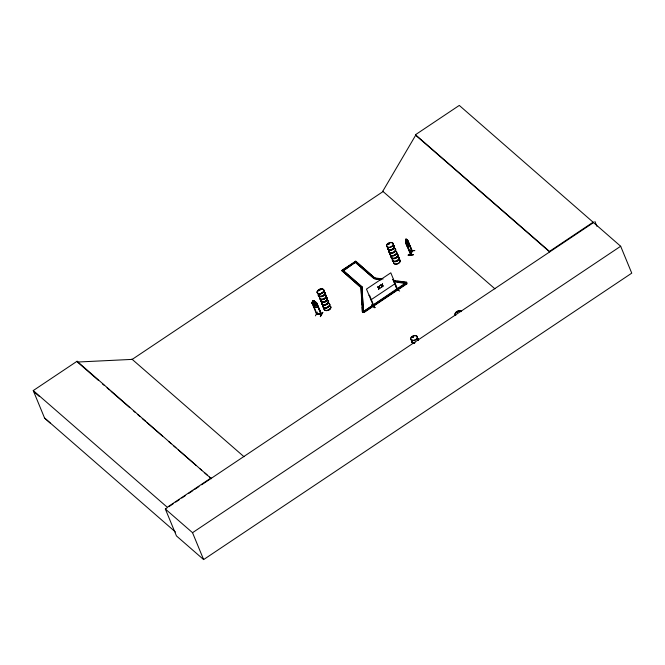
<?xml version="1.0" encoding="UTF-8"?>
<svg xmlns="http://www.w3.org/2000/svg" width="665" height="665" viewBox="0 0 665 665"><rect width="100%" height="100%" fill="white"/><g stroke="black" fill="none" stroke-linecap="round" stroke-linejoin="round"><path stroke-width="1" d="M371.993 305.127L374.952 307.621L371.951 304.911M371.926 304.952L374.952 307.621M374.694 307.779L371.801 305.26M406.598 243.689L406.29 244.055L406.598 243.689L411.07 254.487L410.521 254.437L410.912 254.055M410.546 254.412L410.712 254.853L412.076 250.589M411.045 254.462L410.563 254.421M411.909 251.27L406.88 239.358L405.891 243.29L407.354 246.848M406.415 243.698L410.895 254.845L412.275 250.938L407.612 240.198L412.142 251.254M317.429 312.093L315.41 315.85M413.314 254.52L408.119 255.202L413.322 254.537M413.389 254.712L408.16 255.011L413.414 254.712M319.1 290.023L318.909 290.721M319.225 290.464L319.358 290.547M319.441 290.505L319.79 290.239M319.774 290.339L318.901 290.447M321.926 292.65L321.827 292.974M322.392 292.833L321.835 292.924L322.384 292.725M388.701 244.013L388.593 243.598L388.302 244.296M391.793 246.349L391.544 246.507M412.491 336.731C413.04 338.443 413.214 335.509 412.292 337.238M412.815 337.205L413.015 336.723L412.674 337.13M415.625 339.516L415.816 339.516M456.938 312.517L456.838 312.226M456.963 312.641L457.146 311.976M373.514 305.991L373.938 305.8M373.58 306.424L373.747 305.634M397.362 290.14L397.72 289.599M397.903 290.156L397.437 289.99M377.953 286.798L379.042 287.38L379.474 285.775M378.476 289.159L379.008 289.051L379.083 287.671M380.912 284.811L382.001 285.401L382.442 283.789M381.444 287.18L381.968 287.072L382.043 285.684M379.241 287.804L380.538 288.028L379.333 287.471L379.64 285.917M382.2 285.825L383.497 286.05L382.292 285.493L382.599 283.93M378.643 289.3L378.792 287.571M381.602 287.322L381.752 285.593M406.581 240.331L406.98 240.123L408.002 242.592L407.803 245.501L407.146 245.094L405.592 240.206L406.032 238.918L406.639 240.323L407.263 239.475M405.933 242.393L406.091 238.91M408.036 247.646L409.141 244.678L408.734 242.966M409.108 244.67L408.102 247.721L407.362 246.798M409.59 250.813L414.835 250.555L409.524 250.954M410.746 254.138L411.976 250.996M319.225 290.497L319.591 290.297M318.917 290.655L319.724 290.297M388.493 243.598L388.51 244.188M388.942 243.997L388.584 243.565M457.42 311.935L456.697 312.367L456.98 312.051M457.67 312.392L456.93 312.093M313.29 302.118L312.691 300.705L314.337 300.779L316.864 305.094L316.482 306.116L314.944 306.05L313.689 304.952L312.666 302.484L313.215 302.076M312.6 303.298L312.076 303.415L312.6 303.298L317.022 314.196L316.498 314.204L321.453 314.42L316 302.159C315.376 301.42 310.671 302.675 312.209 302.026M314.312 300.829L312.666 300.755M314.878 302.11L314.279 300.871M318.219 307.496L318.128 306.191L318.219 307.496L314.329 307.363L311.843 302.442L316.557 314.196M316.698 302.7L321.544 314.262L316.532 314.03M316.54 303.614L317.064 303.498L316.54 303.614L321.428 314.395L316.424 313.647M316.656 313.996C315.975 313.34 317.571 314.503 316.806 313.797M321.295 314.021L320.829 313.847L320.921 314.395L316.607 303.481M322.783 312.367C320.38 316.399 318.701 319.607 322.783 312.359M410.696 254.022L410.812 254.371M494.951 288.843L382.766 191.271L415.667 135.236L415.459 134.737L459.282 105.419L620.669 246.258L631.75 273.149L203.623 559.581L176.449 535.924L165.361 509.033L167.09 507.877M380.679 279.84L374.378 278.677L374.861 277.92L383.082 279.026M406.697 282.218L406.348 283.315L362.483 312.234L406.697 282.218L393.348 280.414M456.921 312.101L456.772 312.625M457.52 312.201L457.42 312.309M388.834 244.105L389.008 243.606M369.474 295.268L369.067 295.543L369.574 295.351L373.988 306.166M392.99 279.541L393.497 279.35L392.99 279.541L397.545 290.406L393.09 279.624M396.523 288.718L399.623 291.087M397.77 290.04C396.814 290.563 398.352 290.173 397.67 289.632M50.332 423.14L44.563 418.027L33.25 390.571L77.074 361.253L211.404 478.717L209.525 477.079M361.419 293.747L361.062 287.579L341.719 270.53L355.667 261.195L375.002 278.253L355.667 261.195M354.104 262.675L342.608 269.932L361.81 286.648L363.531 311.96L364.088 312.45L406.913 283.797L406.215 282.974L393.888 281.312M362.342 311.902L360.92 287.247L361.81 286.648M373.979 278.51L354.778 261.794L373.979 278.51L374.861 277.92M341.719 270.53L361.062 287.579L361.951 286.989L343.514 270.938M377.604 287.031L378.111 286.931M380.563 285.044L381.07 284.953M370.904 299.849L395.234 283.573M360.92 287.247L361.968 286.972L363.389 311.627L363.946 312.118L406.772 283.465M211.079 477.936L167.256 507.254L33.25 390.571M415.459 134.737L549.465 251.412L593.288 222.093M168.819 506.73L173.133 503.837M175.718 502.108L179.168 499.797M181.753 498.068L185.211 495.757M188.661 493.455L192.975 490.562M194.695 489.407L199.01 486.522M201.603 484.793L593.496 222.6M165.361 509.033L192.534 532.69L620.669 246.258M373.663 306.365L366.473 289.092L390.804 272.816L397.919 290.164M388.801 243.988L388.31 244.23M457.304 312.508L456.847 312.409M412.699 336.656L413.239 336.872M412.84 337.255L412.367 337.288M361.062 287.579L362.109 287.313M388.543 244.329L389.05 243.631M407.271 239.417L412.092 251.337M405.891 243.29L410.729 254.811M411.743 250.954L412.242 250.954M77.074 361.253L77.398 362.043L132.21 359.383L383.14 191.503L382.832 191.229M318.161 307.446L314.379 307.28L313.298 305.975M316.972 313.78L320.821 313.996M377.055 278.527L380.139 278.951M393.489 280.755L395.542 281.029M397.595 281.303L399.648 281.586M401.702 281.86L406.839 282.559M374.378 278.677L381.56 279.649M394.029 281.644L406.913 283.797M412.94 336.798L412.524 337.23M380.721 285.185L381.91 285.734M377.762 287.164L378.95 287.712M415.667 135.236L549.672 251.919L549.465 251.412M131.894 359.108L244.013 456.73M77.398 362.043L98.503 380.422M102.418 383.821L103.981 385.185M107.107 387.903L109.451 389.948M111.013 391.311L129.783 407.645M133.69 411.053L135.253 412.416M137.597 414.453L139.941 416.498M142.285 418.543L145.419 421.261M146.982 422.624L162.617 436.24M168.868 441.685L171.213 443.73M173.565 445.766L175.909 447.811M178.253 449.856L196.233 465.508M200.14 468.916L201.711 470.271M204.837 472.998L207.181 475.043M44.563 418.027L175.452 531.992M33.574 391.361L39.343 396.473M594.926 221.47L596.887 226.233M192.534 532.69L203.623 559.581M361.536 295.8L362.068 305.044M362.184 307.097L362.483 312.234M414.37 343.231A3.574 2.269 -22.4 0 1 412.101 340.339M417.437 338.468A3.574 2.269 -22.4 0 1 418.526 339.865M413.622 343.348A3.525 2.236 -22.4 0 1 411.909 341.153M418.036 339.009A3.525 2.236 -22.4 0 1 418.551 340.048M417.371 338.319A3.574 2.269 -22.4 0 1 418.385 340.347M414.303 343.074A3.574 2.269 -22.4 0 1 412.034 340.181M417.263 338.177A3.516 2.228 -22.4 0 1 418.26 340.181M415.118 342.724A3.516 2.228 -22.4 0 1 412.009 340.015M455.6 315.168A3.525 2.236 -22.4 0 1 456.656 311.694A3.525 2.236 -22.4 0 1 461.302 311.353M455.725 315.393A3.5 2.219 -22.4 0 1 456.772 311.952A3.5 2.219 -22.4 0 1 461.385 311.611M455.641 315.252A3.525 2.236 -22.4 0 1 456.689 311.777A3.525 2.236 -22.4 0 1 461.344 311.436M325.243 295.011A3.516 2.228 -22.4 0 1 324.37 299.042A3.516 2.228 -22.4 0 1 319.607 298.111M325.775 295.144A3.574 2.269 -22.4 0 1 323.464 299.283A3.574 2.269 -22.4 0 1 319.557 297.322M326.823 297.829A3.516 2.228 -22.4 0 1 324.113 302.035A3.516 2.228 -22.4 0 1 321.012 299.333M326.199 297.33A3.516 2.228 -22.4 0 1 324.911 301.569A3.516 2.228 -22.4 0 1 320.638 299.807M326.232 297.388A3.525 2.236 -22.4 0 1 324.944 301.644A3.525 2.236 -22.4 0 1 320.655 299.882M323.98 291.835A3.574 2.269 -22.4 0 1 323.099 295.933A3.574 2.269 -22.4 0 1 318.261 294.986M325.601 294.844A3.525 2.236 -22.4 0 1 323.323 298.926A3.525 2.236 -22.4 0 1 319.474 296.989M324.021 292.035A3.525 2.236 -22.4 0 1 323.148 296.083A3.525 2.236 -22.4 0 1 318.377 295.152M325.709 294.994A3.574 2.269 -22.4 0 1 323.406 299.125A3.574 2.269 -22.4 0 1 319.499 297.172M323.19 291.494A3.574 2.269 -22.4 0 1 323.423 295.543A3.574 2.269 -22.4 0 1 318.194 294.836M324.37 291.885A3.516 2.228 -22.4 0 1 322.533 295.784A3.516 2.228 -22.4 0 1 318.178 294.653M328.726 303.473A3.516 2.228 -22.4 0 1 329.1 306.523A3.516 2.228 -22.4 0 1 324.628 308.094A3.516 2.228 -22.4 0 1 323.473 305.31M328.693 303.265A3.574 2.269 -22.4 0 1 327.388 307.571A3.574 2.269 -22.4 0 1 323.049 305.784M324.196 308.427A3.516 2.228 -22.4 0 0 328.036 310.356A3.516 2.228 -22.4 0 0 330.314 306.291L330.355 306.233A3.525 2.236 -22.4 0 1 328.003 310.272A3.525 2.236 -22.4 0 1 324.146 308.336M330.247 306.124A3.516 2.228 -22.4 0 1 327.97 310.198A3.516 2.228 -22.4 0 1 324.129 308.269M327.471 300.297A3.574 2.269 -22.4 0 1 326.166 304.603A3.574 2.269 -22.4 0 1 321.827 302.816M329.092 303.307A3.525 2.236 -22.4 0 1 326.814 307.388A3.525 2.236 -22.4 0 1 322.957 305.451M327.513 300.497A3.525 2.236 -22.4 0 1 326.224 304.745A3.525 2.236 -22.4 0 1 321.943 302.982M328.626 303.107A3.574 2.269 -22.4 0 1 327.33 307.413A3.574 2.269 -22.4 0 1 322.982 305.626M327.404 300.139A3.574 2.269 -22.4 0 1 326.099 304.445A3.574 2.269 -22.4 0 1 321.76 302.658M327.296 300.006A3.516 2.228 -22.4 0 1 326.424 304.038A3.516 2.228 -22.4 0 1 321.661 303.107M326.939 298.111A3.516 2.228 -22.4 0 1 324.67 302.176A3.516 2.228 -22.4 0 1 320.821 300.248M326.889 297.945A3.525 2.236 -22.4 0 1 324.603 302.035A3.525 2.236 -22.4 0 1 320.746 300.098M394.636 248.585A3.516 2.228 -22.4 0 1 393.348 252.825A3.516 2.228 -22.4 0 1 389.075 251.062M394.594 248.378A3.574 2.269 -22.4 0 1 393.298 252.683A3.574 2.269 -22.4 0 1 388.95 250.896M396.224 251.42A3.516 2.228 -22.4 0 1 394.378 255.318A3.516 2.228 -22.4 0 1 390.023 254.18M396.149 251.245A3.516 2.228 -22.4 0 1 393.88 255.31A3.516 2.228 -22.4 0 1 390.031 253.382M393.372 245.41A3.574 2.269 -22.4 0 1 392.067 249.716A3.574 2.269 -22.4 0 1 387.728 247.929M394.428 248.078A3.525 2.236 -22.4 0 1 393.555 252.126A3.525 2.236 -22.4 0 1 388.784 251.195M393.979 245.95A3.525 2.236 -22.4 0 1 391.261 250.165A3.525 2.236 -22.4 0 1 388.152 247.455M394.536 248.22A3.574 2.269 -22.4 0 1 393.231 252.534A3.574 2.269 -22.4 0 1 388.892 250.738M393.314 245.252A3.574 2.269 -22.4 0 1 392.009 249.566A3.574 2.269 -22.4 0 1 387.67 247.771M393.206 245.119A3.516 2.228 -22.4 0 1 391.918 249.358A3.516 2.228 -22.4 0 1 387.645 247.596M398.676 257.38A3.516 2.228 -22.4 0 1 396.406 261.453A3.516 2.228 -22.4 0 1 392.566 259.525M398.086 256.84A3.574 2.269 -22.4 0 1 398.468 259.94A3.574 2.269 -22.4 0 1 393.921 261.528A3.574 2.269 -22.4 0 1 392.749 258.702M399.15 259.533A3.516 2.228 -22.4 0 1 398.277 263.573A3.516 2.228 -22.4 0 1 393.514 262.642M399.075 259.358A3.516 2.228 -22.4 0 1 398.202 263.398A3.516 2.228 -22.4 0 1 393.439 262.467M395.766 251.345A3.516 2.228 -22.4 0 1 394.894 255.377A3.516 2.228 -22.4 0 1 390.131 254.446M397.429 254.213A3.574 2.269 -22.4 0 1 395.126 258.344A3.574 2.269 -22.4 0 1 391.219 256.391M397.919 256.54A3.525 2.236 -22.4 0 1 396.631 260.788A3.525 2.236 -22.4 0 1 392.35 259.026M397.462 254.412A3.525 2.236 -22.4 0 1 395.185 258.486A3.525 2.236 -22.4 0 1 391.336 256.557M398.019 256.682A3.574 2.269 -22.4 0 1 396.714 260.988A3.574 2.269 -22.4 0 1 392.375 259.2M397.371 254.063A3.574 2.269 -22.4 0 1 394.619 258.328A3.574 2.269 -22.4 0 1 391.461 255.584M397.254 253.914A3.516 2.228 -22.4 0 1 394.545 258.12A3.516 2.228 -22.4 0 1 391.436 255.418M406.872 240.63L407.138 242.559L406.406 242.043L406.265 242.451L407.171 243.149L407.52 245.576L407.371 243.174L408.135 243.747L408.285 243.34L407.346 242.609L406.872 240.63M315.642 302.725L315.193 304.138L316.922 305.759L314.961 304.412C315.185 306.457 312.957 305.692 314.52 304.113L312.858 302.6L314.745 303.822L315.11 302.658L315.642 302.725M406.049 239.442L405.966 240.655L406.049 239.442M406.764 240.772L406.348 241.977L407.371 244.446L407.778 243.24L406.764 240.772M355.334 262.284L343.306 270.755L355.334 262.284M314.113 301.029L313.132 300.987L314.296 301.478L314.113 301.029M315.027 302.592L313.489 302.517L314.512 304.994L316.041 305.06L315.027 302.592M412.391 340.355A3.516 2.228 -22.4 0 0 417.312 337.064A3.516 2.228 -22.4 0 0 412.167 336.365A3.516 2.228 -22.4 0 0 412.391 340.355M412.5 340.613A3.516 2.228 -22.4 0 0 417.421 337.321A3.516 2.228 -22.4 0 0 412.267 336.623A3.516 2.228 -22.4 0 0 412.5 340.613M318.942 293.714A3.516 2.228 -22.4 0 0 323.863 290.43A3.516 2.228 -22.4 0 0 318.71 289.732A3.516 2.228 -22.4 0 0 318.942 293.714M319.05 293.972A3.516 2.228 -22.4 0 0 323.971 290.68A3.516 2.228 -22.4 0 0 318.818 289.99A3.516 2.228 -22.4 0 0 319.05 293.972A3.508 2.228 -22.4 0 0 323.963 290.688A3.508 2.228 -22.4 0 0 318.826 289.998A3.508 2.228 -22.4 0 0 319.05 293.972M318.984 293.839A3.525 2.236 -22.4 0 0 323.922 290.53A3.525 2.236 -22.4 0 0 318.751 289.832A3.525 2.236 -22.4 0 0 318.984 293.839M388.335 247.289A3.516 2.228 -22.4 0 0 393.256 243.997A3.516 2.228 -22.4 0 0 388.102 243.307A3.516 2.228 -22.4 0 0 388.335 247.289M388.443 247.546A3.516 2.228 -22.4 0 0 393.356 244.254A3.516 2.228 -22.4 0 0 388.21 243.565A3.516 2.228 -22.4 0 0 388.443 247.546"/></g></svg>
